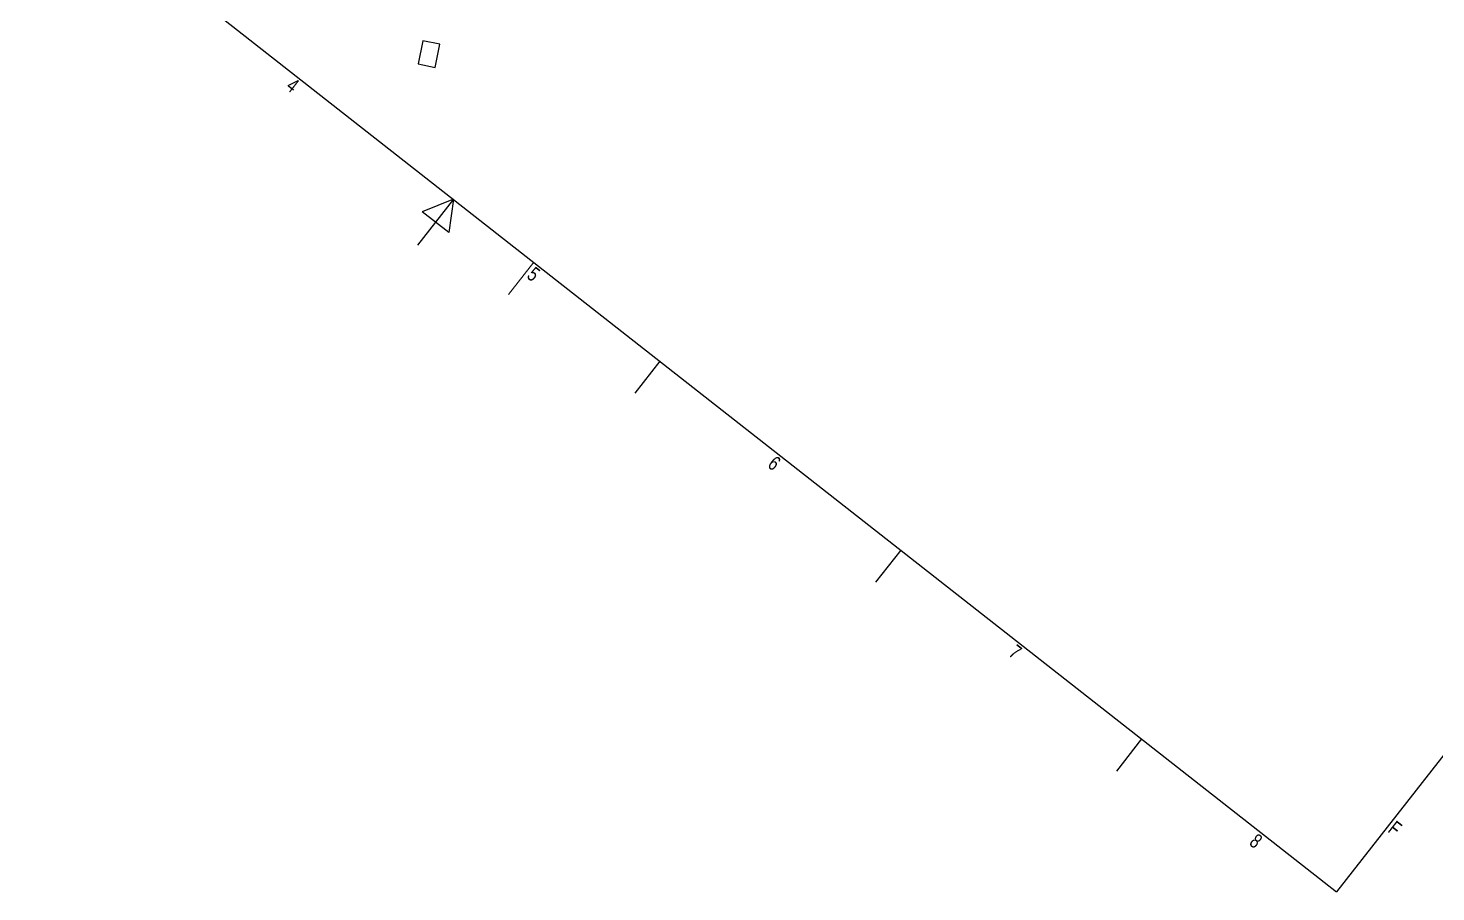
# Model space of a CAD drawing. Header units: millimetres. Extents: x -605 to 8012, y -2292 to 5879.
# Drawn here: x -1 to 1207, y 75 to 816 of the extents above; entities that cross this region are included whole.
import ezdxf

# ---------------------------------------------------------------- set-up
doc = ezdxf.new("R2010")
doc.units = ezdxf.units.MM
doc.header["$LTSCALE"] = 5
doc.layers.get('0').update_dxf_attribs({"lineweight": 25})
doc.layers.add('Legenda', color=7, linetype='Continuous', lineweight=25)
doc.layers.add('Linha de Centro de Dobras', color=7, linetype='Continuous', lineweight=18, true_color=0x0000a0)
doc.styles.add('Texto_2_5 - LNLS', font='SwissCL.ttf')

# ---------------------------------------------------------------- blocks, each defined once
blk = doc.blocks.new('Borders A3')
at = {"layer": 'Legenda'}
for p, q in [((410, 287), (410, 10)), ((25, 10), (410, 10)), ((217.5, 10), (214.61, 5)), ((217.5, 10), (217.5, 0)), ((217.5, 10), (220.39, 5)), ((262.5, 10), (262.5, 3)), ((315, 10), (315, 3)), ((367.5, 10), (367.5, 3)), ((220.39, 5), (214.61, 5))]:
    blk.add_line(p, q, dxfattribs=at)
at = {"layer": 'Linha de Centro de Dobras'}
blk.add_line((235, 10), (235, 3), dxfattribs=at)
at = {"layer": 'Legenda', "color": 236, "true_color": 0x800040, "char_height": 2.5, "style": 'Texto_2_5 - LNLS'}
for s, insert, attachment_point in [('F', (410.4, 24.75), 4), ('4', (183.75, 9.64), 2), ('5', (236.25, 9.64), 2), ('6', (288.75, 9.6), 2), ('7', (341.25, 9.64), 2), ('8', (393.75, 9.6), 2)]:
    blk.add_mtext(s, dxfattribs=dict(at, insert=insert, attachment_point=attachment_point))

msp = doc.modelspace()

# ---------------------------------------------------------------- linework, layer by layer
for p, q in [((337.99337, 804.7992), (333.97628, 785.02295)), ((352.69317, 801.81327), (337.99337, 804.7992)), ((348.67608, 782.03702), (352.69317, 801.81327)), ((333.97628, 785.02295), (348.67608, 782.03702))]:
    msp.add_line(p, q)

# ---------------------------------------------------------------- block references
at = {"xscale": 5, "yscale": 5, "zscale": 5, "rotation": 321.9178935800178}
msp.add_blockref('Borders A3', (-522.57908, 1300.35432), dxfattribs=at)

doc.saveas('drawing.dxf')
